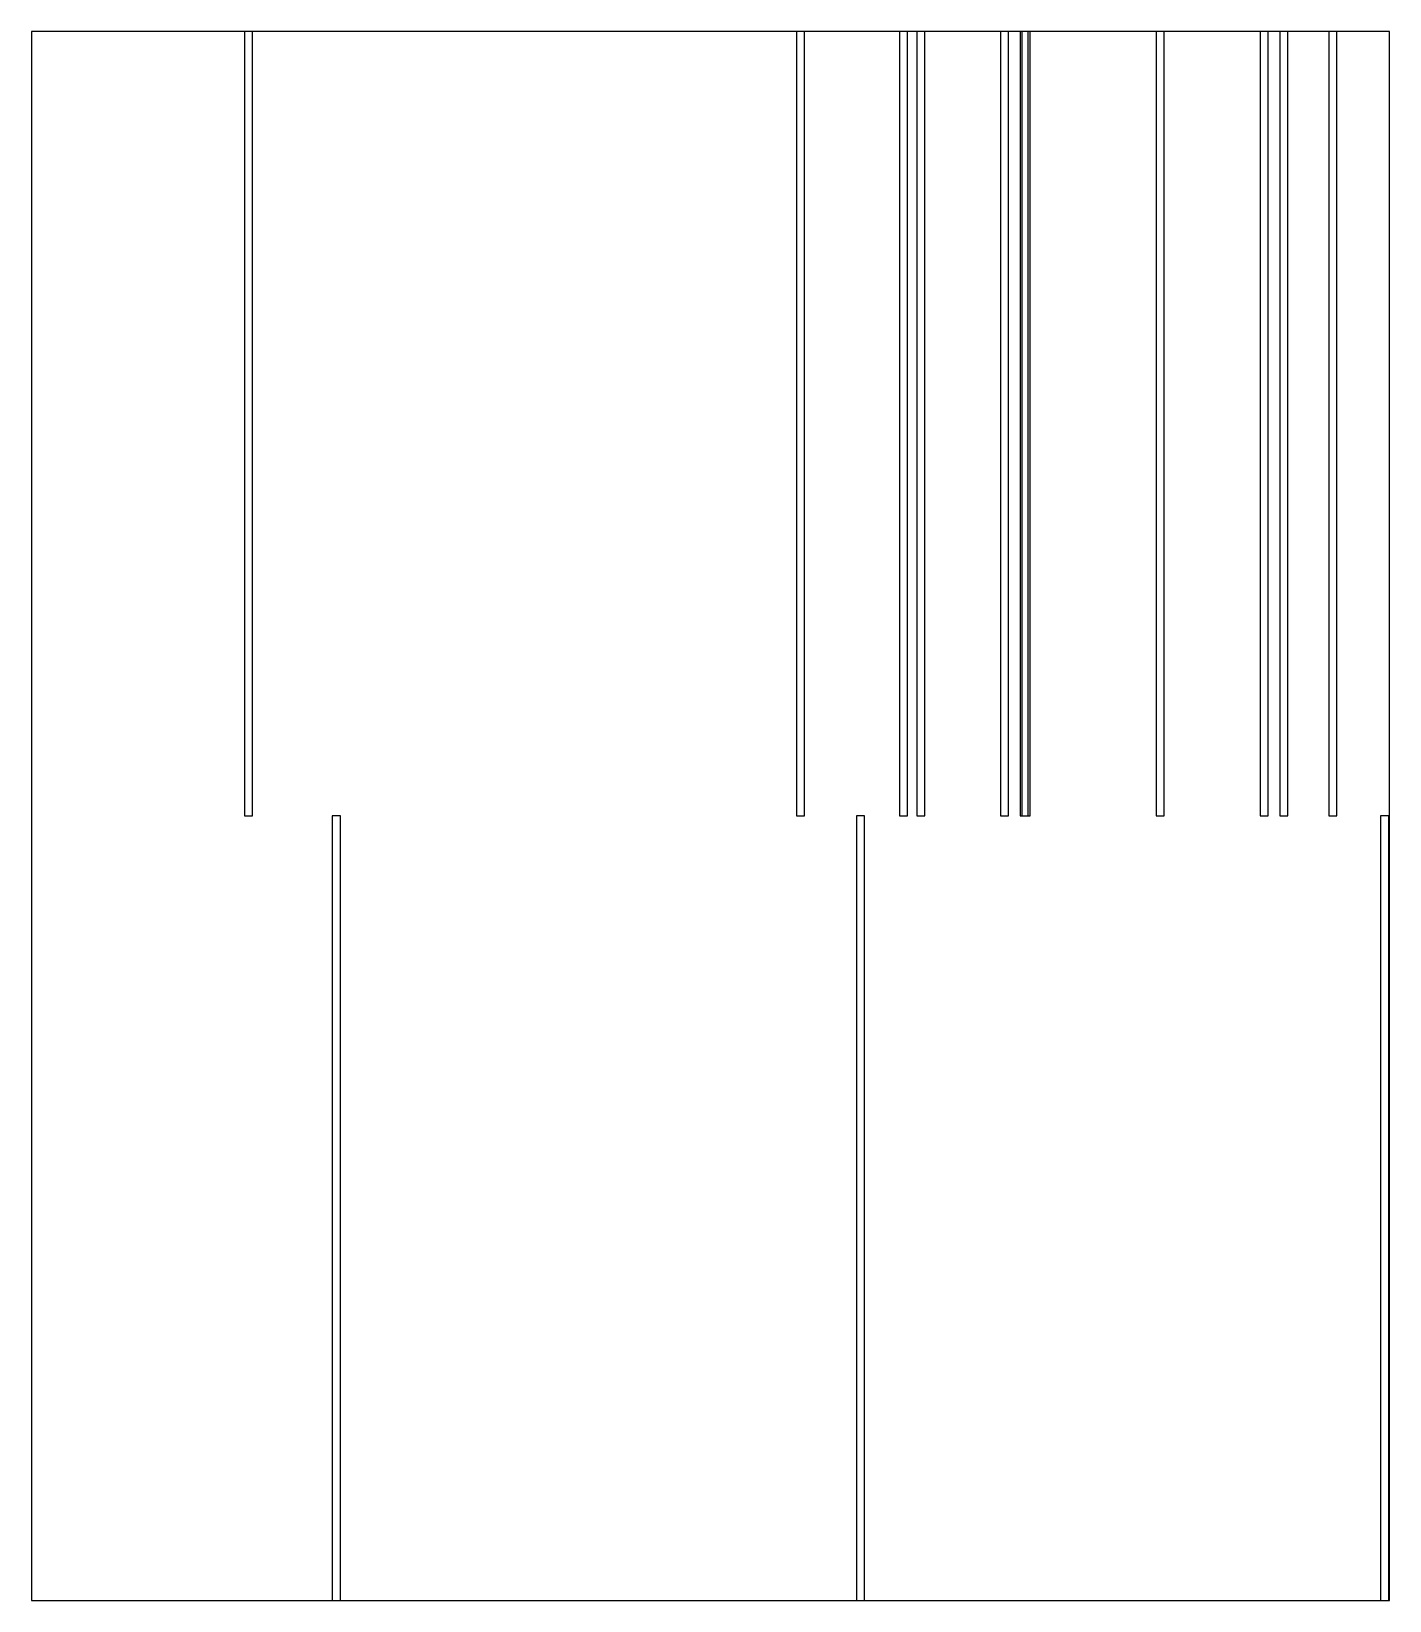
# Model space of a CAD drawing. Header units: millimetres. Extents: x 0 to 520, y 0 to 600.
import ezdxf

# ---------------------------------------------------------------- set-up
doc = ezdxf.new("R2010")
doc.units = ezdxf.units.MM
doc.layers.add('OUTLINE', color=5, linetype='Continuous')
doc.layers.add('SLOT', color=1, linetype='Continuous')

msp = doc.modelspace()

# ---------------------------------------------------------------- linework, layer by layer
at = {"layer": 'OUTLINE'}
msp.add_lwpolyline([(0, 0), (519.58, 0), (519.58, 600), (0, 600), (0, 0)], close=True, dxfattribs=at)
at = {"layer": 'SLOT'}
for points in [[(81.49, 300), (84.59, 300), (84.59, 600), (81.49, 600), (81.49, 300)], [(292.69, 300), (295.79, 300), (295.79, 600), (292.69, 600), (292.69, 300)], [(332.09, 300), (335.19, 300), (335.19, 600), (332.09, 600), (332.09, 300)], [(338.67, 300), (341.77, 300), (341.77, 600), (338.67, 600), (338.67, 300)], [(370.69, 300), (373.79, 300), (373.79, 600), (370.69, 600), (370.69, 300)], [(378.23, 300), (381.33, 300), (381.33, 600), (378.23, 600), (378.23, 300)], [(378.92, 300), (382.02, 300), (382.02, 600), (378.92, 600), (378.92, 300)], [(430.27, 300), (433.37, 300), (433.37, 600), (430.27, 600), (430.27, 300)], [(469.99, 300), (473.09, 300), (473.09, 600), (469.99, 600), (469.99, 300)], [(477.54, 300), (480.64, 300), (480.64, 600), (477.54, 600), (477.54, 300)], [(496.28, 300), (499.38, 300), (499.38, 600), (496.28, 600), (496.28, 300)], [(115.09, 0), (118.19, 0), (118.19, 300), (115.09, 300), (115.09, 0)], [(315.61, 0), (318.71, 0), (318.71, 300), (315.61, 300), (315.61, 0)], [(516.13, 0), (519.23, 0), (519.23, 300), (516.13, 300), (516.13, 0)]]:
    msp.add_lwpolyline(points, close=True, dxfattribs=at)

doc.saveas('drawing.dxf')
